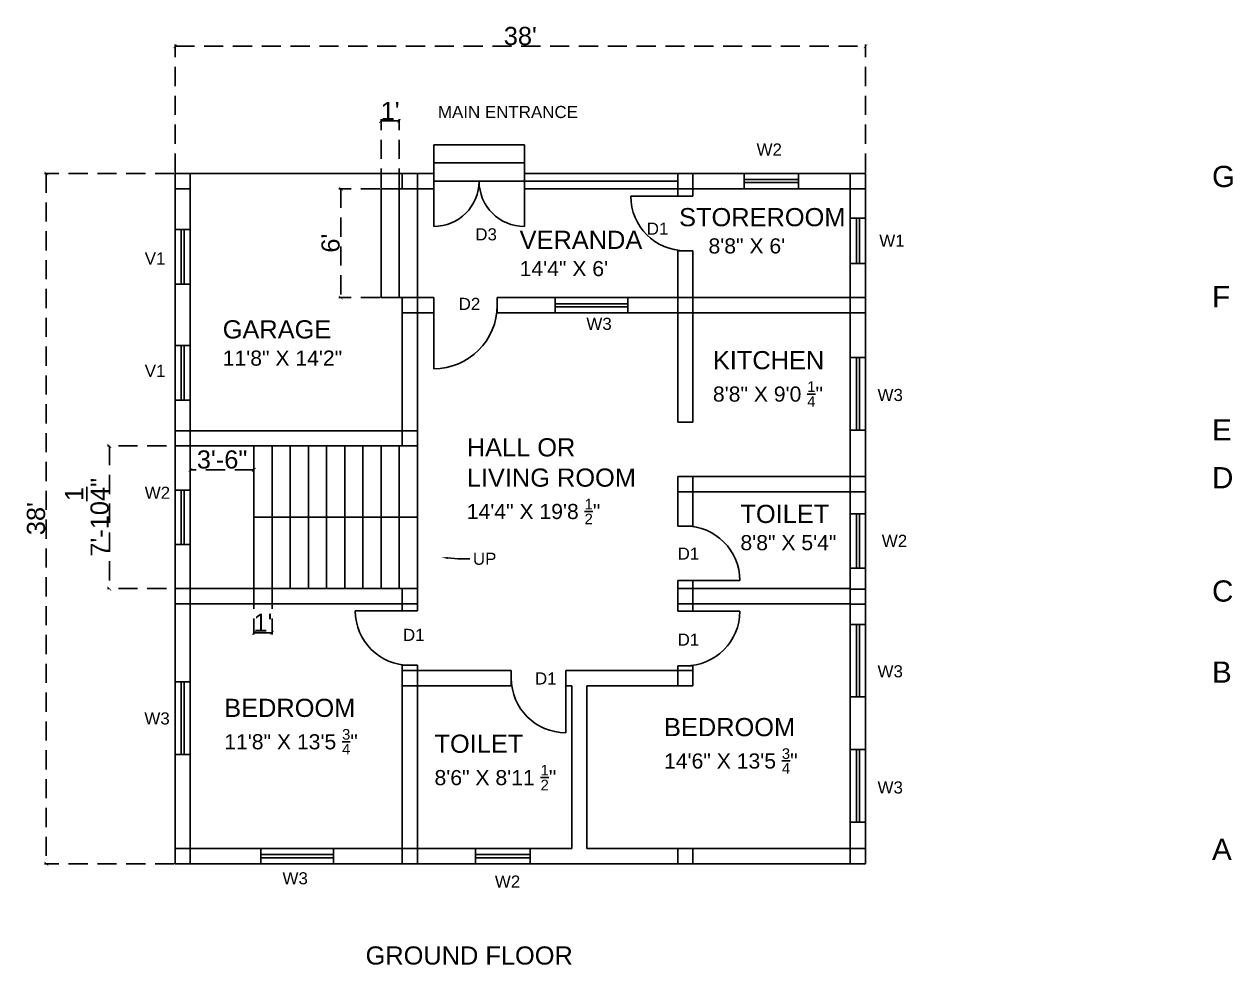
# Model space of a CAD drawing. Header units: inches. Extents: x 844 to 3182, y 305 to 1078.
# Drawn here: x 844 to 1643, y 364 to 986 of the extents above; entities that cross this region are included whole.
import ezdxf
from ezdxf import colors
from ezdxf.entities.mleader import LeaderData, LeaderLine
from ezdxf.math import Vec2, Vec3

# ---------------------------------------------------------------- set-up
doc = ezdxf.new("R2010")
doc.units = ezdxf.units.IN
doc.linetypes.add('DASHDOT', pattern=[25.4, 12.7, -6.35, 0, -6.35])
doc.linetypes.add('DASHED', pattern=[19.05, 12.7, -6.35])
for name, color, linetype in [('annotation', 7, 'Continuous'), ('columns', 100, 'DASHED'), ('Dimension', 7, 'DASHED'), ('window', 30, 'Continuous')]:
    doc.layers.add(name, color=color, linetype=linetype)
doc.layers.add('Grid Line', color=140, linetype='DASHDOT', lineweight=30)
doc.styles.get("Standard").update_dxf_attribs({"font": 'arial.ttf'})
doc.dimstyles.new('ISO-25', dxfattribs={"dimtxt": 12, "dimasz": 2.5, "dimexe": 1.25, "dimexo": 0.625, "dimtad": 1, "dimlunit": 4, "dimtxsty": 'Standard', "dimblk": 'ARCHTICK', "dimcen": 2.5, "dimadec": 0, "dimazin": 0, "dimtfac": 1, "dimtmove": 0, "dimatfit": 3, "dimfxl": 1, "dimarcsym": 0})

# ---------------------------------------------------------------- blocks, each defined once
blk = doc.blocks.new('_ArchTick')
at = {"color": 0, "linetype": 'ByBlock', "const_width": 0.15}
blk.add_lwpolyline([(-0.5, -0.5), (0.5, 0.5)], dxfattribs=at)
blk = doc.blocks.new('*D2')
at = {"layer": 'Defpoints', "color": 0, "transparency": 16777216}
for p in [(1400.05, 971.11), (944.05, 887.04), (1400.05, 887.04)]:
    blk.add_point(p, dxfattribs=at)
at = {"layer": 'Dimension', "color": 0, "lineweight": -2, "transparency": 16777216}
for p, q in [((944.05, 887.66), (944.05, 972.36)), ((944.05, 971.11), (1400.05, 971.11)), ((1400.05, 887.66), (1400.05, 972.36))]:
    blk.add_line(p, q, dxfattribs=at)
at = {"layer": 'Dimension', "color": 0, "lineweight": -2, "transparency": 16777216, "xscale": 2.5, "yscale": 2.5, "zscale": 2.5, "rotation": 180}
blk.add_blockref('_ArchTick', (944.05, 971.11), dxfattribs=at)
at = {"layer": 'Dimension', "color": 0, "lineweight": -2, "transparency": 16777216, "xscale": 2.5, "yscale": 2.5, "zscale": 2.5}
blk.add_blockref('_ArchTick', (1400.05, 971.11), dxfattribs=at)
at = {"layer": 'Dimension', "color": 0, "transparency": 16777216, "insert": (1172.05, 977.86), "char_height": 12, "attachment_point": 5}
blk.add_mtext("38'", dxfattribs=at)
blk = doc.blocks.new('*D3')
at = {"layer": 'Defpoints', "color": 0, "transparency": 16777216}
for p in [(944.05, 887.04), (858.92, 431.04), (944.05, 431.04)]:
    blk.add_point(p, dxfattribs=at)
at = {"layer": 'Dimension', "color": 0, "lineweight": -2, "transparency": 16777216}
for p, q in [((943.43, 887.04), (857.67, 887.04)), ((858.92, 887.04), (858.92, 431.04)), ((943.43, 431.04), (857.67, 431.04))]:
    blk.add_line(p, q, dxfattribs=at)
at = {"layer": 'Dimension', "color": 0, "lineweight": -2, "transparency": 16777216, "xscale": 2.5, "yscale": 2.5, "zscale": 2.5}
for p, rotation in [((858.92, 887.04), 90), ((858.92, 431.04), 270)]:
    blk.add_blockref('_ArchTick', p, dxfattribs=dict(at, rotation=rotation))
at = {"layer": 'Dimension', "color": 0, "transparency": 16777216, "insert": (852.16, 659.04), "char_height": 12, "attachment_point": 5, "rotation": 90}
blk.add_mtext("38'", dxfattribs=at)
blk = doc.blocks.new('*D6')
at = {"layer": 'Defpoints', "color": 0, "transparency": 16777216}
for p in [(954.05, 707.04), (996.05, 707.04), (954.05, 691.29)]:
    blk.add_point(p, dxfattribs=at)
at = {"layer": 'Dimension', "color": 0, "lineweight": -2, "transparency": 16777216}
for p, q in [((954.05, 706.41), (954.05, 690.04)), ((996.05, 706.41), (996.05, 690.04)), ((996.05, 691.29), (954.05, 691.29))]:
    blk.add_line(p, q, dxfattribs=at)
at = {"layer": 'Dimension', "color": 0, "lineweight": -2, "transparency": 16777216, "xscale": 2.5, "yscale": 2.5, "zscale": 2.5, "rotation": 180}
blk.add_blockref('_ArchTick', (954.05, 691.29), dxfattribs=at)
at = {"layer": 'Dimension', "color": 0, "lineweight": -2, "transparency": 16777216, "xscale": 2.5, "yscale": 2.5, "zscale": 2.5}
blk.add_blockref('_ArchTick', (996.05, 691.29), dxfattribs=at)
at = {"layer": 'Dimension', "color": 0, "transparency": 16777216, "insert": (975.05, 698.04), "char_height": 12, "attachment_point": 5}
blk.add_mtext('3\'-6"', dxfattribs=at)
blk = doc.blocks.new('*D7')
at = {"layer": 'Defpoints', "color": 0, "transparency": 16777216}
for p in [(996.05, 612.8), (1008.05, 612.8), (1008.05, 583.63)]:
    blk.add_point(p, dxfattribs=at)
at = {"layer": 'Dimension', "color": 0, "lineweight": -2, "transparency": 16777216}
for p, q in [((996.05, 612.17), (996.05, 582.38)), ((1008.05, 612.17), (1008.05, 582.38)), ((996.05, 583.63), (1008.05, 583.63))]:
    blk.add_line(p, q, dxfattribs=at)
at = {"layer": 'Dimension', "color": 0, "lineweight": -2, "transparency": 16777216, "xscale": 2.5, "yscale": 2.5, "zscale": 2.5, "rotation": 180}
blk.add_blockref('_ArchTick', (996.05, 583.63), dxfattribs=at)
at = {"layer": 'Dimension', "color": 0, "lineweight": -2, "transparency": 16777216, "xscale": 2.5, "yscale": 2.5, "zscale": 2.5}
blk.add_blockref('_ArchTick', (1008.05, 583.63), dxfattribs=at)
at = {"layer": 'Dimension', "color": 0, "transparency": 16777216, "insert": (1002.05, 590.28), "char_height": 12, "attachment_point": 5}
blk.add_mtext("1'", dxfattribs=at)
blk = doc.blocks.new('*D8')
at = {"layer": 'Defpoints', "color": 0, "transparency": 16777216}
for p in [(1092.05, 921.76), (1080.05, 877.04), (1092.05, 877.04)]:
    blk.add_point(p, dxfattribs=at)
at = {"layer": 'Dimension', "color": 0, "lineweight": -2, "transparency": 16777216}
for p, q in [((1080.05, 877.66), (1080.05, 923.01)), ((1080.05, 921.76), (1092.05, 921.76)), ((1092.05, 877.66), (1092.05, 923.01))]:
    blk.add_line(p, q, dxfattribs=at)
at = {"layer": 'Dimension', "color": 0, "lineweight": -2, "transparency": 16777216, "xscale": 2.5, "yscale": 2.5, "zscale": 2.5, "rotation": 180}
blk.add_blockref('_ArchTick', (1080.05, 921.76), dxfattribs=at)
at = {"layer": 'Dimension', "color": 0, "lineweight": -2, "transparency": 16777216, "xscale": 2.5, "yscale": 2.5, "zscale": 2.5}
blk.add_blockref('_ArchTick', (1092.05, 921.76), dxfattribs=at)
at = {"layer": 'Dimension', "color": 0, "transparency": 16777216, "insert": (1086.05, 928.41), "char_height": 12, "attachment_point": 5}
blk.add_mtext("1'", dxfattribs=at)
blk = doc.blocks.new('*D9')
at = {"layer": 'Defpoints', "color": 0, "transparency": 16777216}
for p in [(1080.05, 877.04), (1053.51, 805.04), (1080.05, 805.04)]:
    blk.add_point(p, dxfattribs=at)
at = {"layer": 'Dimension', "color": 0, "lineweight": -2, "transparency": 16777216}
for p, q in [((1079.43, 877.04), (1052.26, 877.04)), ((1053.51, 877.04), (1053.51, 805.04)), ((1079.43, 805.04), (1052.26, 805.04))]:
    blk.add_line(p, q, dxfattribs=at)
at = {"layer": 'Dimension', "color": 0, "lineweight": -2, "transparency": 16777216, "xscale": 2.5, "yscale": 2.5, "zscale": 2.5}
for p, rotation in [((1053.51, 877.04), 90), ((1053.51, 805.04), 270)]:
    blk.add_blockref('_ArchTick', p, dxfattribs=dict(at, rotation=rotation))
at = {"layer": 'Dimension', "color": 0, "transparency": 16777216, "insert": (1046.76, 841.04), "char_height": 12, "attachment_point": 5, "rotation": 90}
blk.add_mtext("6'", dxfattribs=at)
blk = doc.blocks.new('*D13')
at = {"layer": 'Defpoints', "color": 0, "transparency": 16777216}
for p in [(996.05, 707.04), (900.55, 612.8), (996.05, 612.8)]:
    blk.add_point(p, dxfattribs=at)
at = {"layer": 'Dimension', "color": 0, "lineweight": -2, "transparency": 16777216}
for p, q in [((995.43, 707.04), (899.3, 707.04)), ((900.55, 707.04), (900.55, 612.8)), ((995.43, 612.8), (899.3, 612.8))]:
    blk.add_line(p, q, dxfattribs=at)
at = {"layer": 'Dimension', "color": 0, "lineweight": -2, "transparency": 16777216, "xscale": 2.5, "yscale": 2.5, "zscale": 2.5}
for p, rotation in [((900.55, 707.04), 90), ((900.55, 612.8), 270)]:
    blk.add_blockref('_ArchTick', p, dxfattribs=dict(at, rotation=rotation))
at = {"layer": 'Dimension', "color": 0, "transparency": 16777216, "insert": (885.8, 659.92), "char_height": 12, "attachment_point": 5, "rotation": 90}
blk.add_mtext('7\'-10{\\H1.000000x;\\S1/4;}"', dxfattribs=at)

msp = doc.modelspace()

# ---------------------------------------------------------------- linework, layer by layer
for p, q in [((1114.818, 906.039), (1114.818, 882.039)), ((1174.818, 906.039), (1114.818, 906.039)), ((1174.818, 882.039), (1174.818, 906.039)), ((944.052, 887.039), (944.052, 431.039)), ((1114.818, 887.039), (944.052, 887.039)), ((954.052, 887.039), (954.052, 717.039)), ((1174.818, 894.039), (1114.818, 894.039)), ((1114.818, 877.039), (1114.818, 887.039)), ((1400.052, 887.039), (1174.818, 887.039)), ((1174.818, 877.039), (1174.818, 887.039)), ((1400.052, 431.039), (1400.052, 887.039)), ((1114.818, 882.039), (1114.818, 852.039)), ((1114.818, 882.039), (1174.818, 882.039)), ((1174.818, 882.039), (1174.818, 852.039)), ((1094.052, 877.039), (1080.052, 877.039)), ((1080.052, 877.039), (1080.052, 805.039)), ((1092.052, 877.039), (1092.052, 805.039)), ((1114.818, 877.039), (1094.052, 877.039)), ((1104.052, 877.039), (1104.052, 805.039)), ((1276.052, 877.039), (1174.818, 877.039)), ((1281.052, 872.039), (1245.052, 872.039)), ((1276.052, 872.039), (1276.052, 877.039)), ((1286.052, 872.039), (1276.052, 872.039)), ((1390.052, 877.039), (1286.052, 877.039)), ((1286.052, 872.039), (1286.052, 877.039)), ((1390.052, 877.039), (1390.052, 805.039)), ((1276.052, 805.039), (1276.052, 836.039)), ((1286.052, 836.039), (1276.052, 836.039)), ((1286.052, 805.039), (1286.052, 836.039)), ((1114.818, 805.039), (1080.052, 805.039)), ((1094.052, 805.039), (1094.052, 717.039)), ((1114.818, 805.039), (1114.818, 795.039)), ((1114.818, 800.039), (1114.818, 758.039)), ((1276.052, 805.039), (1156.818, 805.039)), ((1156.818, 805.039), (1156.818, 795.039)), ((1286.052, 805.039), (1390.052, 805.039)), ((1104.052, 795.039), (1104.052, 707.039)), ((1114.818, 795.039), (1104.052, 795.039)), ((1276.052, 795.039), (1156.818, 795.039)), ((1276.052, 722.783), (1276.052, 795.039)), ((1286.052, 795.039), (1390.052, 795.039)), ((1286.052, 722.783), (1286.052, 795.039)), ((1390.052, 795.039), (1390.052, 686.788)), ((1286.052, 722.783), (1276.052, 722.783)), ((1094.052, 717.039), (954.052, 717.039)), ((1104.052, 707.039), (954.052, 707.039)), ((954.052, 707.039), (954.052, 612.798)), ((996.052, 612.798), (996.052, 707.039)), ((1008.052, 612.798), (1008.052, 707.039)), ((1020.052, 612.798), (1020.052, 707.039)), ((1032.052, 612.798), (1032.052, 707.039)), ((1044.052, 612.798), (1044.052, 707.039)), ((1056.052, 612.798), (1056.052, 707.039)), ((1068.052, 612.798), (1068.052, 707.039)), ((1080.052, 612.798), (1080.052, 707.039)), ((1092.052, 612.798), (1092.052, 707.039)), ((1104.052, 612.798), (1104.052, 707.039)), ((1276.052, 654.141), (1276.052, 686.783)), ((1286.052, 686.783), (1276.052, 686.783)), ((1390.052, 686.788), (1286.052, 686.783)), ((1390.052, 676.788), (1286.052, 676.783)), ((1286.052, 654.141), (1286.052, 676.783)), ((1390.052, 612.798), (1390.052, 676.788)), ((1104.052, 659.919), (996.052, 659.919)), ((1276.052, 654.141), (1286.052, 654.141)), ((1276.052, 618.141), (1286.052, 618.141)), ((1276.052, 618.141), (1276.052, 612.798)), ((1281.052, 618.141), (1317.052, 618.141)), ((1286.052, 618.141), (1286.052, 612.798)), ((1104.052, 612.798), (954.052, 612.798)), ((954.052, 612.798), (996.052, 612.798)), ((1104.052, 612.798), (1104.052, 598.129)), ((1276.052, 602.798), (1276.052, 612.798)), ((1390.052, 612.798), (1286.052, 612.798)), ((1094.052, 602.798), (954.052, 602.798)), ((954.052, 602.798), (954.052, 441.039)), ((1094.052, 602.798), (1094.052, 598.129)), ((1276.052, 602.798), (1276.052, 597.794)), ((1390.052, 602.798), (1286.052, 602.798)), ((1286.052, 597.794), (1286.052, 602.798)), ((1390.052, 441.039), (1390.052, 602.798)), ((1099.052, 598.129), (1063.052, 598.129)), ((1094.052, 598.129), (1104.052, 598.129)), ((1276.052, 597.794), (1286.052, 597.794)), ((1281.052, 597.794), (1317.052, 597.794)), ((1094.052, 562.129), (1104.052, 562.129)), ((1094.052, 562.129), (1094.052, 441.039)), ((1104.052, 562.129), (1104.052, 558.606)), ((1104.052, 558.606), (1104.052, 562.129)), ((1286.052, 561.794), (1276.052, 561.794)), ((1276.052, 561.794), (1276.052, 558.606)), ((1286.052, 558.606), (1286.052, 561.794)), ((1104.052, 558.606), (1166.052, 558.606)), ((1166.052, 558.606), (1166.052, 548.606)), ((1202.052, 558.606), (1202.052, 548.606)), ((1202.052, 558.606), (1206.052, 558.606)), ((1202.052, 553.606), (1202.052, 517.606)), ((1206.052, 558.606), (1276.052, 558.606)), ((1286.052, 548.606), (1286.052, 558.606)), ((1104.052, 441.039), (1104.052, 548.606)), ((1104.052, 548.606), (1166.052, 548.606)), ((1104.052, 540.798), (1104.052, 548.606)), ((1104.052, 548.606), (1104.052, 540.798)), ((1202.052, 548.606), (1206.052, 548.606)), ((1206.052, 441.039), (1206.052, 548.606)), ((1206.052, 540.798), (1206.052, 548.606)), ((1216.052, 441.039), (1216.052, 548.606)), ((1216.052, 548.606), (1286.052, 548.606)), ((1104.052, 530.798), (1104.052, 441.039)), ((954.052, 441.039), (1094.052, 441.039)), ((1104.052, 441.039), (1206.052, 441.039)), ((1216.052, 441.039), (1390.052, 441.039)), ((944.052, 431.039), (1400.052, 431.039))]:
    msp.add_line(p, q)
for centre, radius, start, end in [((1114.818, 882.039), 30, 270, 0), ((1174.818, 882.039), 30, 180, 270), ((1281.052, 872.039), 36, 180, 270), ((1114.818, 800.039), 42, 270, 0), ((1281.052, 618.141), 36, 0, 90), ((1099.052, 598.129), 36, 180, 270), ((1281.052, 597.794), 36, 270, 0), ((1202.052, 553.606), 36, 180, 270)]:
    msp.add_arc(centre, radius, start, end)
at = {"layer": 'columns'}
for points in [[(944.052, 877.039), (954.052, 877.039), (954.052, 887.039), (944.052, 887.039)], [(1094.052, 877.039), (1104.052, 877.039), (1104.052, 887.039), (1094.052, 887.039)], [(1276.052, 877.039), (1286.052, 877.039), (1286.052, 887.039), (1276.052, 887.039)], [(1390.052, 877.039), (1400.052, 877.039), (1400.052, 887.039), (1390.052, 887.039)], [(1094.052, 795.039), (1104.052, 795.039), (1104.052, 805.039), (1094.052, 805.039)], [(1276.052, 795.039), (1286.052, 795.039), (1286.052, 805.039), (1276.052, 805.039)], [(1390.052, 795.039), (1400.052, 795.039), (1400.052, 805.039), (1390.052, 805.039)], [(944.052, 707.039), (954.052, 707.039), (954.052, 717.039), (944.052, 717.039)], [(1094.052, 707.039), (1104.052, 707.039), (1104.052, 717.039), (1094.052, 717.039)], [(1276.052, 676.783), (1286.052, 676.783), (1286.052, 686.783), (1276.052, 686.783)], [(1390.052, 676.788), (1400.052, 676.788), (1400.052, 686.788), (1390.052, 686.788)], [(944.052, 602.798), (954.052, 602.798), (954.052, 612.798), (944.052, 612.798)], [(1094.052, 602.798), (1104.052, 602.798), (1104.052, 612.798), (1094.052, 612.798)], [(1276.052, 602.798), (1286.052, 602.798), (1286.052, 612.798), (1276.052, 612.798)], [(1390.052, 602.478), (1400.052, 602.478), (1400.052, 612.478), (1390.052, 612.478)], [(1094.052, 548.606), (1104.052, 548.606), (1104.052, 558.606), (1094.052, 558.606)], [(1276.052, 548.606), (1286.052, 548.606), (1286.052, 558.606), (1276.052, 558.606)], [(944.052, 431.039), (954.052, 431.039), (954.052, 441.039), (944.052, 441.039)], [(1094.052, 431.039), (1104.052, 431.039), (1104.052, 441.039), (1094.052, 441.039)], [(1276.052, 431.039), (1286.052, 431.039), (1286.052, 441.039), (1276.052, 441.039)], [(1390.052, 431.039), (1400.052, 431.039), (1400.052, 441.039), (1390.052, 441.039)]]:
    msp.add_lwpolyline(points, close=True, dxfattribs=at)
at = {"layer": 'window'}
for p, q in [((1319.898, 887.039), (1319.898, 877.039)), ((1355.898, 887.039), (1355.898, 877.039)), ((1174.818, 882.039), (1276.052, 882.039)), ((1355.898, 883.039), (1319.898, 883.039)), ((1355.898, 881.039), (1319.898, 881.039)), ((1390.052, 857.603), (1400.052, 857.603)), ((1394.052, 857.603), (1394.052, 827.603)), ((1396.052, 857.603), (1396.052, 827.603)), ((944.052, 850.062), (954.052, 850.062)), ((948.052, 850.062), (948.052, 814.062)), ((950.052, 850.062), (950.052, 814.062)), ((1390.052, 827.603), (1400.052, 827.603)), ((944.052, 814.062), (954.052, 814.062)), ((1195.003, 805.039), (1195.003, 795.039)), ((1243.003, 801.039), (1195.003, 801.039)), ((1243.003, 799.039), (1195.003, 799.039)), ((1243.003, 805.039), (1243.003, 795.039)), ((944.052, 773.355), (954.052, 773.355)), ((948.052, 773.355), (948.052, 737.355)), ((950.052, 773.355), (950.052, 737.355)), ((1390.052, 765.411), (1400.052, 765.411)), ((1394.052, 765.411), (1394.052, 717.411)), ((1396.052, 765.411), (1396.052, 717.411)), ((944.052, 737.355), (954.052, 737.355)), ((1390.052, 717.411), (1400.052, 717.411)), ((944.052, 677.919), (954.052, 677.919)), ((948.052, 677.919), (948.052, 641.919)), ((950.052, 677.919), (950.052, 641.919)), ((1390.052, 662.299), (1400.052, 662.299)), ((1394.052, 662.299), (1394.052, 626.299)), ((1396.052, 662.299), (1396.052, 626.299)), ((944.052, 641.919), (954.052, 641.919)), ((1390.052, 626.299), (1400.052, 626.299)), ((1390.052, 589.194), (1400.052, 589.194)), ((1394.052, 589.194), (1394.052, 541.194)), ((1396.052, 589.194), (1396.052, 541.194)), ((944.052, 551.222), (954.052, 551.222)), ((948.052, 551.222), (948.052, 503.222)), ((950.052, 551.222), (950.052, 503.222)), ((1390.052, 541.194), (1400.052, 541.194)), ((944.052, 503.222), (954.052, 503.222)), ((1390.052, 506.588), (1400.052, 506.588)), ((1394.052, 506.588), (1394.052, 458.588)), ((1396.052, 506.588), (1396.052, 458.588)), ((1390.052, 458.588), (1400.052, 458.588)), ((1000.685, 441.039), (1000.685, 431.039)), ((1048.685, 441.039), (1048.685, 431.039)), ((1142.461, 441.039), (1142.461, 431.039)), ((1178.461, 441.039), (1178.461, 431.039)), ((1048.685, 437.039), (1000.685, 437.039)), ((1048.685, 435.039), (1000.685, 435.039)), ((1178.461, 437.039), (1142.461, 437.039)), ((1178.461, 435.039), (1142.461, 435.039))]:
    msp.add_line(p, q, dxfattribs=at)

# ---------------------------------------------------------------- texts
at = {"layer": 'annotation', "attachment_point": 1}
for s, width, heights, insert, char_height in [('MAIN ENTRANCE', 104.73163, [0], (1117.637, 931.718), 8), ('STOREROOM\\P{\\H0.83333x;     8\'8" X 6\'}', 99.52764, [48.053], (1276.965, 864.236), 12), ('VERANDA\\P{\\H0.83333x;14\'4" X 6\'}', 99.52764, [48.053], (1171.604, 849.251), 12), ('GARAGE\\P{\\H0.83333x;11\'8" X 14\'2"}', 99.52764, [48.053], (975.452, 790.103), 12), ('\\A1;KITCHEN\\P{\\H0.83333x;8\'8" X 9\'0 \\H0.7x;\\S1/4;\\H1.4286x;"}', 99.52764, [48.053], (1299.284, 769.746), 12), ('\\A1;HALL OR LIVING ROOM\\P{\\H0.83333x;14\'4" X 19\'8 \\H0.7x;\\S1/2;\\H1.4286x;"}', 124.89915, [0], (1136.684, 712.158), 12), ('TOILET\\P{\\H0.83333x;8\'8" X 5\'4"}', 99.52764, [48.053], (1317.48, 668.166), 12), ('\\A1;BEDROOM\\P{\\H0.83333x;11\'8" X 13\'5 \\H0.7x;\\S3/4;\\H1.4286x;"}', 111.04832, [48.053], (976.452, 540.024), 12), ('\\A1;BEDROOM\\P{\\H0.83333x;14\'6" X 13\'5 \\H0.7x;\\S3/4;\\H1.4286x;"}', 99.52764, [48.053], (1267.001, 527.316), 12), ('\\A1;TOILET\\P{\\H0.83333x;8\'6" X 8\'11 \\H0.7x;\\S1/2;\\H1.4286x;"}', 99.52764, [48.053], (1115.368, 516.335), 12)]:
    msp.add_mtext_dynamic_manual_height_columns(s, width=width, gutter_width=12.5, heights=heights, dxfattribs=dict(at, insert=insert, char_height=char_height))
at = {"layer": 'Dimension', "attachment_point": 1}
for s, width, insert, char_height in [('W2', 76.63491, (1328.142, 906.919), 8), ('D1', 76.63491, (1255.596, 854.616), 8), ('D3', 76.63491, (1142.319, 850.894), 8), ('W1', 76.63491, (1409.193, 846.671), 8), ('V1', 76.63491, (923.935, 834.929), 8), ('D2', 76.63491, (1131.344, 804.926), 8), ('W3', 76.63491, (1215.693, 791.765), 8), ('V1', 76.63491, (923.935, 760.666), 8), ('W3', 76.63491, (1408.052, 744.743), 8), ('W2', 76.63491, (923.935, 680.132), 8), ('W2', 76.63491, (1410.858, 648.364), 8), ('D1', 76.63491, (1275.985, 639.936), 8), ('D1', 76.63491, (1094.514, 586.236), 8), ('D1', 76.63491, (1275.985, 583.123), 8), ('W3', 76.63491, (1408.052, 562.185), 8), ('D1', 76.63491, (1181.745, 557.44), 8), ('W3', 76.63491, (923.698, 531.033), 8), ('W3', 76.63491, (1408.052, 485.444), 8), ('W3', 76.63491, (1014.944, 425.419), 8), ('W2', 76.63491, (1155.235, 423.241), 8), ('GROUND FLOOR', 218.65211, (1069.843, 376.407), 12)]:
    msp.add_mtext_dynamic_manual_height_columns(s, width=width, gutter_width=12.5, heights=[0], dxfattribs=dict(at, insert=insert, char_height=char_height))
at = {"layer": 'Grid Line', "char_height": 14, "attachment_point": 1}
for s, insert in [('G', (1629.015, 892.127)), ('F', (1629.015, 812.69)), ('E', (1629.015, 724.69)), ('D', (1629.015, 693.071)), ('C', (1629.015, 618.217)), ('B', (1629.015, 564.646)), ('A', (1629.015, 447.548))]:
    msp.add_mtext_dynamic_manual_height_columns(s, width=36.26503, gutter_width=12.5, heights=[0], dxfattribs=dict(at, insert=insert))

# ---------------------------------------------------------------- dimensions: what is measured, and where the dimension line sits
at = {"layer": 'Dimension'}
for base, p1, p2, picture, middle in [((1400.052, 971.105), (944.052, 887.039), (1400.052, 887.039), '*D2', (1172.052, 977.861)), ((1092.052, 921.757), (1080.052, 877.039), (1092.052, 877.039), '*D8', (1086.052, 928.406)), ((954.052, 691.288), (996.052, 707.039), (954.052, 707.039), '*D6', (975.052, 698.044)), ((1008.052, 583.628), (996.052, 612.798), (1008.052, 612.798), '*D7', (1002.052, 590.277))]:
    dim = msp.add_linear_dim(base=base, p1=p1, p2=p2, dimstyle='ISO-25', dxfattribs=at)
    dim.commit()
    dim.dimension.update_dxf_attribs({"geometry": picture, "text_midpoint": middle})
for base, p1, p2, picture, middle in [((858.917, 431.039), (944.052, 887.039), (944.052, 431.039), '*D3', (852.161, 659.039)), ((1053.513, 805.039), (1080.052, 877.039), (1080.052, 805.039), '*D9', (1046.761, 841.039)), ((900.554, 612.798), (996.052, 707.039), (996.052, 612.798), '*D13', (885.802, 659.919))]:
    dim = msp.add_linear_dim(base=base, p1=p1, p2=p2, angle=90, dimstyle='ISO-25', dxfattribs=at)
    dim.commit()
    dim.dimension.update_dxf_attribs({"geometry": picture, "text_midpoint": middle})

# ---------------------------------------------------------------- leaders
at = {"layer": 'annotation'}
ml = msp.add_multileader_mtext('Standard', dxfattribs=at)
ml.set_content('UP', color=256)
ml.set_leader_properties()
ml.build(insert=Vec2(0, 0))
ctx = ml.context
ctx.base_point, ctx.char_height, ctx.plane_origin = Vec3(1138.73, 632.479), 8, Vec3(1120.069, 633.367)
notes = []
notes.append((ctx, [(0, (1, 1, 0), (1130.73, 632.479), (1, 0), 8, [(0, [(1120.069, 633.367)], 0, [])])]))
ctx.mtext.insert, ctx.mtext.flow_direction = Vec3(1140.73, 636.548), 5
for ctx, leaders in notes:
    for number, flags, end, landing, length, lines in leaders:
        leader = LeaderData()
        leader.index, (leader.has_last_leader_line, leader.has_dogleg_vector, leader.attachment_direction) = number, flags
        leader.last_leader_point, leader.dogleg_vector, leader.dogleg_length = Vec3(end), Vec3(landing), length
        for number, points, colour, breaks in lines:
            line = LeaderLine()
            line.index, line.vertices, line.color, line.breaks = number, Vec3.list(points), colors.encode_raw_color(colour), breaks
            leader.lines.append(line)
        ctx.leaders.append(leader)

doc.saveas('drawing.dxf')
